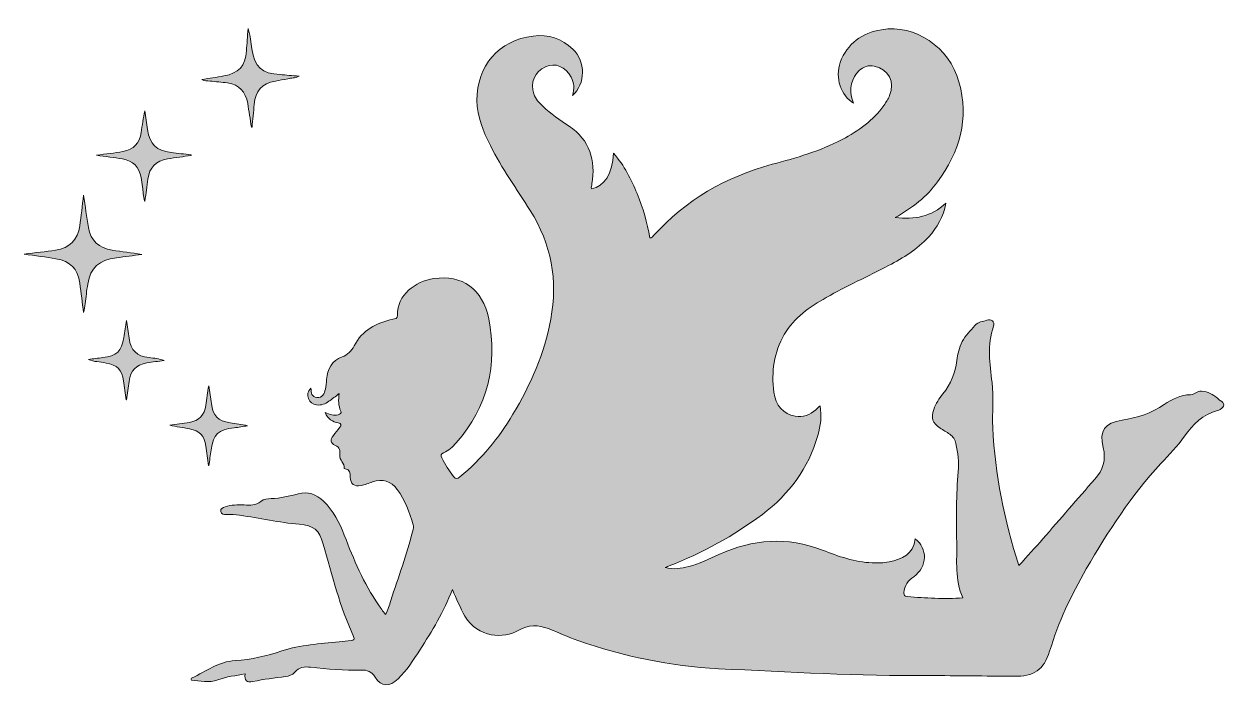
# Model space of a CAD drawing. Header units: inches. Extents: x 13 to 3566, y -2567 to -26.
# Drawn here: x 534.8 to 1005.7, y -1939.6 to -1679.5 of the extents above; entities that cross this region are included whole.
import ezdxf

# ---------------------------------------------------------------- set-up
doc = ezdxf.new("R2010")
doc.units = ezdxf.units.IN
doc.header["$MEASUREMENT"] = 0
doc.layers.add('Layer 1', color=7, linetype='Continuous')

# ---------------------------------------------------------------- blocks, each defined once
blk = doc.blocks.new('block 25')
at = {"layer": 'Layer 1', "true_color": 0xffffff}
h = blk.add_hatch(color=7, dxfattribs=at)
h.dxf.hatch_style = 2
edge = h.paths.add_edge_path()
edge.add_spline(control_points=[(924.91, -1891.95), (928.22, -1888.26), (931.3, -1884.89), (934.31, -1881.45), (941.1, -1873.67), (947.8, -1865.81), (954.65, -1858.08), (957.87, -1854.43), (959.15, -1850.61), (957.92, -1845.66), (956.29, -1839.05), (958.61, -1835.94), (965.32, -1834.9), (971.28, -1833.98), (976.85, -1832.18), (981.91, -1828.77), (984.99, -1826.7), (988.3, -1824.97), (992.24, -1824.94), (993.72, -1824.93), (994.73, -1823.45), (996.54, -1823.53), (999.12, -1823.63), (1000.94, -1824.81), (1002.72, -1826.31), (1003.08, -1826.61), (1003.34, -1826.99), (1003.81, -1827.24), (1005.7, -1828.23), (1005.68, -1829.56), (1003.8, -1830.68), (1003.49, -1830.86), (1003.16, -1831.02), (1002.82, -1831.11), (997.06, -1832.61), (993.22, -1836.52), (989.89, -1841.19), (987.13, -1845.04), (983.83, -1848.46), (980.61, -1851.92), (969, -1864.39), (959.83, -1878.58), (951.33, -1893.25), (945.38, -1903.51), (940.39, -1914.17), (936.95, -1925.56), (934.73, -1932.87), (930.75, -1935.49), (922.81, -1935.41), (911.77, -1935.3), (900.72, -1935.12), (889.68, -1935.15), (862.13, -1935.22), (834.65, -1933.76), (807.14, -1932.42), (788.1, -1931.49), (769.86, -1927.5), (751.96, -1921.38), (748.04, -1920.04), (744.31, -1918.14), (740.42, -1916.7), (736.41, -1915.22), (732.66, -1915.03), (728.54, -1917.43), (723.04, -1920.64), (712.77, -1920.51), (707.69, -1911.79), (705.82, -1908.56), (704.41, -1905.13), (702.76, -1901.36), (699.32, -1910.02), (694.81, -1917.66), (689.98, -1925.11), (687.4, -1929.08), (684.85, -1933.07), (681.45, -1936.42), (678.22, -1939.6), (674.89, -1939.54), (672.49, -1935.77), (671.04, -1933.49), (669.38, -1932.89), (666.91, -1932.95), (660.31, -1933.09), (653.73, -1932.63), (647.17, -1931.84), (644.77, -1931.55), (642.62, -1931.84), (640.93, -1933.82), (640, -1934.91), (638.64, -1935.36), (637.3, -1935.54), (633.04, -1936.09), (628.77, -1936.46), (624.57, -1937.47), (622.04, -1938.07), (621.19, -1937.05), (621.45, -1934.47), (617.86, -1935.16), (614.21, -1935.49), (610.77, -1936.79), (607.29, -1938.11), (603.84, -1937.07), (600.45, -1936.98), (600.26, -1936.44), (600.37, -1936.19), (600.66, -1936.06), (606.16, -1933.43), (611.07, -1929.6), (617.62, -1929.25), (623.84, -1928.92), (629.98, -1927.35), (635.88, -1925.43), (643.22, -1923.03), (650.78, -1922.7), (658.31, -1921.87), (659.88, -1921.7), (661.45, -1921.53), (663.02, -1921.41), (664.17, -1921.32), (664.55, -1920.94), (664.01, -1919.77), (658.61, -1908.15), (655.56, -1895.76), (652.08, -1883.5), (650.48, -1877.87), (648.5, -1876.32), (642.69, -1875.77), (634.83, -1875.02), (627.11, -1873.38), (619.32, -1872.17), (617.61, -1871.9), (615.9, -1871.79), (614.18, -1871.92), (613.16, -1871.99), (612.15, -1871.8), (611.93, -1870.74), (611.7, -1869.59), (612.8, -1869.21), (613.67, -1868.92), (616.09, -1868.11), (618.61, -1868.08), (621.11, -1868.18), (623.43, -1868.27), (625.64, -1868.36), (627.62, -1866.77), (628.76, -1865.86), (630.29, -1865.73), (631.72, -1865.67), (635.32, -1865.52), (638.81, -1864.78), (642.27, -1863.82), (646.18, -1862.74), (649.4, -1863.9), (652.23, -1866.73), (656.02, -1870.52), (658.48, -1875.07), (660.38, -1880), (664.04, -1889.5), (667.89, -1898.92), (673.76, -1907.34), (674.62, -1908.57), (675.48, -1909.79), (676.46, -1911.19), (677.6, -1909.38), (677.99, -1907.5), (678.58, -1905.72), (681.59, -1896.62), (684.84, -1887.59), (687.23, -1878.29), (687.43, -1877.51), (687.63, -1876.74), (687.39, -1875.96), (685.89, -1871.09), (684.31, -1866.26), (681.13, -1862.15), (678.51, -1858.76), (675.51, -1857.83), (671.45, -1859.16), (669.95, -1859.64), (668.47, -1860.22), (666.94, -1860.54), (664.24, -1861.1), (662.81, -1859.94), (662.73, -1857.2), (662.69, -1855.69), (662.7, -1854.26), (660.74, -1853.99), (660.61, -1853.97), (660.37, -1853.86), (660.37, -1853.81), (660.58, -1851.79), (658.33, -1850.52), (658.59, -1848.66), (658.84, -1846.84), (658.62, -1845.67), (656.87, -1844.8), (654.82, -1843.77), (654.68, -1842.68), (656.09, -1840.9), (656.93, -1839.83), (657.79, -1838.78), (658.62, -1837.7), (659.31, -1836.79), (659.23, -1836.3), (657.94, -1836), (655.79, -1835.51), (653.98, -1834.42), (652.88, -1831.95), (654.7, -1832.59), (656.26, -1833.27), (657.98, -1832.79), (658.79, -1832.56), (659.36, -1832.24), (658.96, -1831.32), (658.03, -1829.23), (658.01, -1827.04), (658.33, -1824.46), (656.82, -1825.62), (655.62, -1826.6), (654.37, -1827.49), (652.93, -1828.51), (651.35, -1829.13), (649.53, -1828.94), (647.95, -1828.77), (646.84, -1827.87), (646.32, -1826.44), (645.8, -1825.04), (645.98, -1823.65), (647.3, -1822.35), (647.33, -1824.23), (647.54, -1825.86), (649.61, -1826.01), (651.82, -1826.17), (652.56, -1824.54), (652.95, -1822.77), (653.22, -1821.52), (653.31, -1820.22), (653.42, -1818.94), (653.77, -1814.84), (655.47, -1811.58), (659.47, -1810.07), (661.69, -1809.23), (663.14, -1807.88), (664.22, -1805.78), (667.4, -1799.62), (672.92, -1796.72), (679.42, -1795.31), (680.34, -1795.11), (681.29, -1795.13), (681.24, -1793.74), (680.95, -1785.78), (688.26, -1780.42), (695.49, -1779.35), (706.5, -1777.72), (714.71, -1783.48), (716.98, -1795.09), (720.52, -1813.25), (716.7, -1829.66), (704.3, -1843.75), (702.87, -1845.38), (701.29, -1846.86), (699.29, -1847.74), (698.17, -1848.23), (698.21, -1848.76), (698.65, -1849.7), (699.85, -1852.33), (701.48, -1854.66), (703.22, -1856.96), (704.12, -1858.15), (704.72, -1857.93), (705.73, -1857.11), (714.23, -1850.27), (720.91, -1841.89), (726.47, -1832.6), (733.43, -1820.97), (738.87, -1808.72), (741.34, -1795.28), (744.13, -1780.01), (741.61, -1765.82), (733.27, -1752.65), (727.95, -1744.23), (722.16, -1736.1), (717.66, -1727.18), (714.84, -1721.58), (712.44, -1715.85), (712.37, -1709.43), (712.21, -1695.91), (721, -1685.9), (734.42, -1684.18), (740.47, -1683.4), (745.62, -1685.21), (749.95, -1689.36), (755.02, -1694.22), (755.09, -1702.93), (749.85, -1707.53), (750.72, -1704.84), (750.41, -1702.56), (749.29, -1700.36), (747.19, -1696.21), (743.11, -1694.5), (739.32, -1696.22), (735.06, -1698.15), (733.11, -1702.69), (734.7, -1706.92), (735.42, -1708.86), (736.71, -1710.37), (738.2, -1711.75), (741.37, -1714.68), (744.94, -1717.1), (748.49, -1719.51), (756.71, -1725.08), (758.95, -1732.89), (757.48, -1742.23), (757.39, -1742.85), (757.05, -1743.46), (757.36, -1744.1), (762.34, -1743.23), (765.67, -1738.02), (765.88, -1730.2), (770.33, -1735.04), (772.86, -1740.47), (775.17, -1746), (777.51, -1751.61), (779.1, -1757.46), (780.21, -1763.4), (781.07, -1763.48), (781.32, -1762.85), (781.67, -1762.47), (794.35, -1748.45), (809.97, -1739.41), (828.17, -1734.52), (837.57, -1731.99), (846.95, -1729.3), (855.65, -1724.76), (862.03, -1721.44), (867.71, -1717.28), (871.96, -1711.39), (872.83, -1710.17), (873.62, -1708.86), (874.2, -1707.48), (876.44, -1702.19), (873.84, -1697.25), (868.2, -1695.99), (865.93, -1695.49), (863.95, -1696.17), (862.26, -1697.74), (859.31, -1700.47), (858.17, -1705.23), (859.55, -1709), (859.72, -1709.45), (859.87, -1709.9), (860.08, -1710.48), (855.13, -1707.77), (852.67, -1700.46), (854.84, -1694.54), (857.6, -1687.02), (863.42, -1683), (871.04, -1681.7), (884.17, -1679.46), (897.59, -1688.56), (901.39, -1702.14), (905.46, -1716.68), (901.65, -1729.63), (892.97, -1741.42), (888.72, -1747.19), (883.23, -1751.67), (876.35, -1755.37), (884.07, -1756.25), (890.59, -1755.13), (896.22, -1749.78), (895.33, -1755.08), (892.92, -1759.33), (889.48, -1763.05), (885.03, -1767.86), (879.53, -1771.22), (873.8, -1774.23), (865.67, -1778.49), (857.31, -1782.27), (849.33, -1786.8), (842.86, -1790.47), (836.78, -1794.61), (832.91, -1801.27), (828.82, -1808.32), (827.78, -1815.96), (828.78, -1823.9), (829.46, -1829.21), (832.56, -1832.49), (837.14, -1833.33), (840.27, -1833.9), (842.93, -1832.9), (845.23, -1830.8), (845.74, -1830.33), (846.27, -1829.87), (846.96, -1829.26), (847.62, -1833.3), (847.14, -1837.16), (846.06, -1840.94), (842.4, -1853.76), (834.85, -1863.9), (824.3, -1871.86), (813.08, -1880.32), (800.81, -1886.93), (787.74, -1892.09), (787.35, -1892.25), (786.96, -1892.42), (786.16, -1892.76), (789.57, -1893.61), (792.52, -1893.12), (795.45, -1892.34), (799.55, -1891.25), (803.37, -1889.41), (807.21, -1887.66), (820.53, -1881.57), (834.04, -1880.5), (847.88, -1885.9), (854.16, -1888.34), (860.52, -1890.56), (867.35, -1890.9), (869.57, -1891.01), (871.78, -1890.94), (873.99, -1890.49), (879.11, -1889.42), (883.58, -1887.66), (884.2, -1881.46), (889.28, -1885.15), (889.03, -1892.51), (883.69, -1896.32), (881.45, -1897.92), (879.91, -1899.76), (879.81, -1902.62), (879.78, -1903.58), (880.07, -1904.07), (881.1, -1904.15), (888.32, -1904.67), (895.53, -1905.16), (902.96, -1904.63), (899.64, -1897.51), (900.68, -1890.04), (900.52, -1882.72), (900.32, -1873.48), (900.28, -1864.24), (901.12, -1855), (901.44, -1851.39), (900.92, -1847.7), (900.21, -1844.1), (899.9, -1842.53), (899.07, -1841.32), (897.79, -1840.43), (896.56, -1839.58), (895.26, -1838.82), (893.99, -1838.01), (890.95, -1836.08), (890.29, -1834.12), (891.53, -1830.7), (892.35, -1828.45), (893.55, -1826.4), (895.08, -1824.59), (898.3, -1820.79), (899.88, -1816.35), (900.57, -1811.5), (900.93, -1808.95), (901.41, -1806.37), (902.63, -1804.08), (903.9, -1801.69), (905.87, -1799.82), (907.64, -1797.79), (909.03, -1796.2), (910.7, -1796.27), (912.27, -1795.73), (914.1, -1795.1), (915.56, -1796.26), (914.93, -1798.04), (912.34, -1805.39), (913.49, -1812.79), (914.37, -1820.18), (915.08, -1826.06), (914.39, -1831.93), (914.66, -1837.8), (915.5, -1856.18), (919.1, -1874.01), (924.91, -1891.95)], knot_values=[0, 0, 0, 0, 1, 1, 1, 2, 2, 2, 3, 3, 3, 4, 4, 4, 5, 5, 5, 6, 6, 6, 7, 7, 7, 8, 8, 8, 9, 9, 9, 10, 10, 10, 11, 11, 11, 12, 12, 12, 13, 13, 13, 14, 14, 14, 15, 15, 15, 16, 16, 16, 17, 17, 17, 18, 18, 18, 19, 19, 19, 20, 20, 20, 21, 21, 21, 22, 22, 22, 23, 23, 23, 24, 24, 24, 25, 25, 25, 26, 26, 26, 27, 27, 27, 28, 28, 28, 29, 29, 29, 30, 30, 30, 31, 31, 31, 32, 32, 32, 33, 33, 33, 34, 34, 34, 35, 35, 35, 36, 36, 36, 37, 37, 37, 38, 38, 38, 39, 39, 39, 40, 40, 40, 41, 41, 41, 42, 42, 42, 43, 43, 43, 44, 44, 44, 45, 45, 45, 46, 46, 46, 47, 47, 47, 48, 48, 48, 49, 49, 49, 50, 50, 50, 51, 51, 51, 52, 52, 52, 53, 53, 53, 54, 54, 54, 55, 55, 55, 56, 56, 56, 57, 57, 57, 58, 58, 58, 59, 59, 59, 60, 60, 60, 61, 61, 61, 62, 62, 62, 63, 63, 63, 64, 64, 64, 65, 65, 65, 66, 66, 66, 67, 67, 67, 68, 68, 68, 69, 69, 69, 70, 70, 70, 71, 71, 71, 72, 72, 72, 73, 73, 73, 74, 74, 74, 75, 75, 75, 76, 76, 76, 77, 77, 77, 78, 78, 78, 79, 79, 79, 80, 80, 80, 81, 81, 81, 82, 82, 82, 83, 83, 83, 84, 84, 84, 85, 85, 85, 86, 86, 86, 87, 87, 87, 88, 88, 88, 89, 89, 89, 90, 90, 90, 91, 91, 91, 92, 92, 92, 93, 93, 93, 94, 94, 94, 95, 95, 95, 96, 96, 96, 97, 97, 97, 98, 98, 98, 99, 99, 99, 100, 100, 100, 101, 101, 101, 102, 102, 102, 103, 103, 103, 104, 104, 104, 105, 105, 105, 106, 106, 106, 107, 107, 107, 108, 108, 108, 109, 109, 109, 110, 110, 110, 111, 111, 111, 112, 112, 112, 113, 113, 113, 114, 114, 114, 115, 115, 115, 116, 116, 116, 117, 117, 117, 118, 118, 118, 119, 119, 119, 120, 120, 120, 121, 121, 121, 122, 122, 122, 123, 123, 123, 124, 124, 124, 125, 125, 125, 126, 126, 126, 127, 127, 127, 128, 128, 128, 129, 129, 129, 130, 130, 130, 131, 131, 131, 132, 132, 132, 133, 133, 133, 134, 134, 134, 135, 135, 135, 136, 136, 136, 137, 137, 137, 138, 138, 138, 139, 139, 139, 140, 140, 140, 141, 141, 141, 142, 142, 142, 143, 143, 143, 144, 144, 144, 145, 145, 145, 146, 146, 146, 147, 147, 147, 148, 148, 148, 149, 149, 149, 150, 150, 150, 151, 151, 151, 152, 152, 152, 153, 153, 153, 154, 154, 154, 155, 155, 155, 156, 156, 156, 157, 157, 157, 158, 158, 158, 159, 159, 159, 160, 160, 160, 160], degree=3, periodic=1)
edge = h.paths.add_edge_path()
edge.add_spline(control_points=[(547.29, -1771.55), (553.05, -1772.56), (555.76, -1775.36), (556.64, -1781.18), (557.22, -1784.98), (557.61, -1788.81), (558.09, -1792.62), (558.45, -1791.49), (558.61, -1790.36), (558.76, -1789.23), (559.09, -1786.67), (559.33, -1784.1), (559.77, -1781.56), (560.91, -1774.95), (564.11, -1772.06), (571, -1771.2), (574.31, -1770.79), (577.62, -1770.32), (580.93, -1769.88), (577.04, -1769.18), (573.2, -1768.79), (569.38, -1768.19), (563.98, -1767.36), (561.05, -1764.59), (560.05, -1759.26), (559.3, -1755.2), (558.82, -1751.08), (558.16, -1746.58), (557.62, -1750.9), (557.21, -1754.79), (556.63, -1758.65), (555.8, -1764.22), (552.72, -1767.33), (547.13, -1768.19), (543.24, -1768.8), (539.32, -1769.19), (534.78, -1769.76), (539.37, -1770.41), (543.35, -1770.87), (547.29, -1771.55)], knot_values=[0, 0, 0, 0, 1, 1, 1, 2, 2, 2, 3, 3, 3, 4, 4, 4, 5, 5, 5, 6, 6, 6, 7, 7, 7, 8, 8, 8, 9, 9, 9, 10, 10, 10, 11, 11, 11, 12, 12, 12, 13, 13, 13, 13], degree=3, periodic=1)
edge = h.paths.add_edge_path()
edge.add_spline(control_points=[(624.18, -1719.97), (624.47, -1716.99), (624.77, -1714), (625.06, -1711.02), (625.59, -1705.63), (628.05, -1702.89), (633.35, -1701.83), (634.96, -1701.51), (636.61, -1701.34), (638.2, -1700.95), (639.55, -1700.62), (641.05, -1700.8), (642.68, -1699.95), (639.89, -1699.72), (637.53, -1699.5), (635.18, -1699.34), (627.97, -1698.85), (625.32, -1696.38), (624.15, -1689.23), (623.73, -1686.69), (623.55, -1684.08), (622.65, -1681.29), (622.41, -1684.42), (622.22, -1687.21), (621.99, -1689.99), (621.48, -1696.01), (619.08, -1698.72), (613.16, -1699.85), (610.32, -1700.38), (607.45, -1700.77), (604.46, -1701.24), (605.57, -1701.85), (606.66, -1701.74), (607.71, -1701.85), (609.99, -1702.1), (612.29, -1702.21), (614.54, -1702.6), (619.29, -1703.41), (621.65, -1705.83), (622.48, -1710.61), (623.02, -1713.7), (623.45, -1716.81), (623.94, -1719.92), (624.02, -1719.94), (624.1, -1719.95), (624.18, -1719.97)], knot_values=[0, 0, 0, 0, 1, 1, 1, 2, 2, 2, 3, 3, 3, 4, 4, 4, 5, 5, 5, 6, 6, 6, 7, 7, 7, 8, 8, 8, 9, 9, 9, 10, 10, 10, 11, 11, 11, 12, 12, 12, 13, 13, 13, 14, 14, 14, 15, 15, 15, 15], degree=3, periodic=1)
edge = h.paths.add_edge_path()
edge.add_spline(control_points=[(600.31, -1730.81), (597.68, -1730.5), (595.06, -1730.18), (592.43, -1729.88), (586.65, -1729.21), (584.09, -1726.71), (583.26, -1720.92), (582.91, -1718.45), (582.56, -1715.99), (582.21, -1713.53), (581.47, -1716.38), (581.17, -1719.21), (580.73, -1722.02), (580.07, -1726.24), (577.8, -1728.7), (573.58, -1729.49), (570.29, -1730.11), (566.95, -1730.44), (563.17, -1730.96), (566.88, -1731.48), (570.14, -1731.88), (573.37, -1732.42), (577.61, -1733.14), (579.95, -1735.51), (580.7, -1739.73), (580.92, -1740.92), (580.94, -1742.16), (581.21, -1743.34), (581.61, -1745.08), (581.29, -1746.96), (582.17, -1749.11), (582.42, -1747.28), (582.61, -1745.94), (582.79, -1744.6), (582.98, -1743.18), (583.12, -1741.76), (583.33, -1740.34), (584.01, -1735.74), (586.46, -1733.16), (591.05, -1732.37), (594.14, -1731.84), (597.26, -1731.48), (600.37, -1731.05), (600.35, -1730.97), (600.33, -1730.89), (600.31, -1730.81)], knot_values=[0, 0, 0, 0, 1, 1, 1, 2, 2, 2, 3, 3, 3, 4, 4, 4, 5, 5, 5, 6, 6, 6, 7, 7, 7, 8, 8, 8, 9, 9, 9, 10, 10, 10, 11, 11, 11, 12, 12, 12, 13, 13, 13, 14, 14, 14, 15, 15, 15, 15], degree=3, periodic=1)
edge = h.paths.add_edge_path()
edge.add_spline(control_points=[(607.29, -1852.75), (607.56, -1850.7), (607.8, -1848.64), (608.12, -1846.6), (609.13, -1840.24), (610.83, -1838.65), (617.23, -1837.89), (618.98, -1837.68), (620.72, -1837.38), (622.46, -1837.12), (620.12, -1836.54), (617.83, -1836.37), (615.58, -1835.98), (610.8, -1835.17), (608.91, -1833.16), (608.24, -1828.4), (607.91, -1826.08), (607.59, -1823.75), (607.27, -1821.42), (606.89, -1822.71), (606.73, -1823.98), (606.58, -1825.25), (606.42, -1826.53), (606.3, -1827.82), (606.11, -1829.09), (605.53, -1832.97), (603.52, -1835.13), (599.66, -1835.82), (597.11, -1836.27), (594.52, -1836.52), (591.95, -1836.86), (594.52, -1837.52), (597.13, -1837.82), (599.7, -1838.3), (603.61, -1839.02), (605.54, -1841.09), (606.11, -1845.05), (606.47, -1847.59), (606.74, -1850.15), (607.06, -1852.7), (607.13, -1852.72), (607.21, -1852.73), (607.29, -1852.75)], knot_values=[0, 0, 0, 0, 1, 1, 1, 2, 2, 2, 3, 3, 3, 4, 4, 4, 5, 5, 5, 6, 6, 6, 7, 7, 7, 8, 8, 8, 9, 9, 9, 10, 10, 10, 11, 11, 11, 12, 12, 12, 13, 13, 13, 14, 14, 14, 14], degree=3, periodic=1)
edge = h.paths.add_edge_path()
edge.add_spline(control_points=[(575.02, -1826.9), (575.34, -1824.49), (575.65, -1822.09), (575.98, -1819.68), (576.58, -1815.34), (578.64, -1813.19), (582.95, -1812.46), (585.19, -1812.08), (587.45, -1811.79), (589.7, -1811.46), (587.73, -1810.81), (585.77, -1810.58), (583.8, -1810.35), (578.92, -1809.77), (576.65, -1807.58), (575.97, -1802.75), (575.64, -1800.42), (575.32, -1798.09), (575, -1795.76), (574.5, -1798.01), (574.25, -1800.26), (573.92, -1802.5), (573.14, -1807.79), (571.03, -1809.78), (565.68, -1810.38), (563.81, -1810.59), (561.94, -1810.84), (560.07, -1811.07), (561.19, -1811.63), (562.28, -1811.79), (563.38, -1811.95), (564.58, -1812.12), (565.79, -1812.27), (566.99, -1812.48), (571.29, -1813.2), (573.21, -1815.15), (573.84, -1819.5), (574.19, -1821.97), (574.47, -1824.45), (574.78, -1826.93), (574.86, -1826.92), (574.94, -1826.91), (575.02, -1826.9)], knot_values=[0, 0, 0, 0, 1, 1, 1, 2, 2, 2, 3, 3, 3, 4, 4, 4, 5, 5, 5, 6, 6, 6, 7, 7, 7, 8, 8, 8, 9, 9, 9, 10, 10, 10, 11, 11, 11, 12, 12, 12, 13, 13, 13, 14, 14, 14, 14], degree=3, periodic=1)
at = {"layer": 'Layer 1', "lineweight": 0}
for points, knots in [([(924.91, -1891.95), (928.22, -1888.26), (931.3, -1884.89), (934.31, -1881.45), (941.1, -1873.67), (947.8, -1865.81), (954.65, -1858.08), (957.87, -1854.43), (959.15, -1850.61), (957.92, -1845.66), (956.29, -1839.05), (958.61, -1835.94), (965.32, -1834.9), (971.28, -1833.98), (976.85, -1832.18), (981.91, -1828.77), (984.99, -1826.7), (988.3, -1824.97), (992.24, -1824.94), (993.72, -1824.93), (994.73, -1823.45), (996.54, -1823.53), (999.12, -1823.63), (1000.94, -1824.81), (1002.72, -1826.31), (1003.08, -1826.61), (1003.34, -1826.99), (1003.81, -1827.24), (1005.7, -1828.23), (1005.68, -1829.56), (1003.8, -1830.68), (1003.49, -1830.86), (1003.16, -1831.02), (1002.82, -1831.11), (997.06, -1832.61), (993.22, -1836.52), (989.89, -1841.19), (987.13, -1845.04), (983.83, -1848.46), (980.61, -1851.92), (969, -1864.39), (959.83, -1878.58), (951.33, -1893.25), (945.38, -1903.51), (940.39, -1914.17), (936.95, -1925.56), (934.73, -1932.87), (930.75, -1935.49), (922.81, -1935.41), (911.77, -1935.3), (900.72, -1935.12), (889.68, -1935.15), (862.13, -1935.22), (834.65, -1933.76), (807.14, -1932.42), (788.1, -1931.49), (769.86, -1927.5), (751.96, -1921.38), (748.04, -1920.04), (744.31, -1918.14), (740.42, -1916.7), (736.41, -1915.22), (732.66, -1915.03), (728.54, -1917.43), (723.04, -1920.64), (712.77, -1920.51), (707.69, -1911.79), (705.82, -1908.56), (704.41, -1905.13), (702.76, -1901.36), (699.32, -1910.02), (694.81, -1917.66), (689.98, -1925.11), (687.4, -1929.08), (684.85, -1933.07), (681.45, -1936.42), (678.22, -1939.6), (674.89, -1939.54), (672.49, -1935.77), (671.04, -1933.49), (669.38, -1932.89), (666.91, -1932.95), (660.31, -1933.09), (653.73, -1932.63), (647.17, -1931.84), (644.77, -1931.55), (642.62, -1931.84), (640.93, -1933.82), (640, -1934.91), (638.64, -1935.36), (637.3, -1935.54), (633.04, -1936.09), (628.77, -1936.46), (624.57, -1937.47), (622.04, -1938.07), (621.19, -1937.05), (621.45, -1934.47), (617.86, -1935.16), (614.21, -1935.49), (610.77, -1936.79), (607.29, -1938.11), (603.84, -1937.07), (600.45, -1936.98), (600.26, -1936.44), (600.37, -1936.19), (600.66, -1936.06), (606.16, -1933.43), (611.07, -1929.6), (617.62, -1929.25), (623.84, -1928.92), (629.98, -1927.35), (635.88, -1925.43), (643.22, -1923.03), (650.78, -1922.7), (658.31, -1921.87), (659.88, -1921.7), (661.45, -1921.53), (663.02, -1921.41), (664.17, -1921.32), (664.55, -1920.94), (664.01, -1919.77), (658.61, -1908.15), (655.56, -1895.76), (652.08, -1883.5), (650.48, -1877.87), (648.5, -1876.32), (642.69, -1875.77), (634.83, -1875.02), (627.11, -1873.38), (619.32, -1872.17), (617.61, -1871.9), (615.9, -1871.79), (614.18, -1871.92), (613.16, -1871.99), (612.15, -1871.8), (611.93, -1870.74), (611.7, -1869.59), (612.8, -1869.21), (613.67, -1868.92), (616.09, -1868.11), (618.61, -1868.08), (621.11, -1868.18), (623.43, -1868.27), (625.64, -1868.36), (627.62, -1866.77), (628.76, -1865.86), (630.29, -1865.73), (631.72, -1865.67), (635.32, -1865.52), (638.81, -1864.78), (642.27, -1863.82), (646.18, -1862.74), (649.4, -1863.9), (652.23, -1866.73), (656.02, -1870.52), (658.48, -1875.07), (660.38, -1880), (664.04, -1889.5), (667.89, -1898.92), (673.76, -1907.34), (674.62, -1908.57), (675.48, -1909.79), (676.46, -1911.19), (677.6, -1909.38), (677.99, -1907.5), (678.58, -1905.72), (681.59, -1896.62), (684.84, -1887.59), (687.23, -1878.29), (687.43, -1877.51), (687.63, -1876.74), (687.39, -1875.96), (685.89, -1871.09), (684.31, -1866.26), (681.13, -1862.15), (678.51, -1858.76), (675.51, -1857.83), (671.45, -1859.16), (669.95, -1859.64), (668.47, -1860.22), (666.94, -1860.54), (664.24, -1861.1), (662.81, -1859.94), (662.73, -1857.2), (662.69, -1855.69), (662.7, -1854.26), (660.74, -1853.99), (660.61, -1853.97), (660.37, -1853.86), (660.37, -1853.81), (660.58, -1851.79), (658.33, -1850.52), (658.59, -1848.66), (658.84, -1846.84), (658.62, -1845.67), (656.87, -1844.8), (654.82, -1843.77), (654.68, -1842.68), (656.09, -1840.9), (656.93, -1839.83), (657.79, -1838.78), (658.62, -1837.7), (659.31, -1836.79), (659.23, -1836.3), (657.94, -1836), (655.79, -1835.51), (653.98, -1834.42), (652.88, -1831.95), (654.7, -1832.59), (656.26, -1833.27), (657.98, -1832.79), (658.79, -1832.56), (659.36, -1832.24), (658.96, -1831.32), (658.03, -1829.23), (658.01, -1827.04), (658.33, -1824.46), (656.82, -1825.62), (655.62, -1826.6), (654.37, -1827.49), (652.93, -1828.51), (651.35, -1829.13), (649.53, -1828.94), (647.95, -1828.77), (646.84, -1827.87), (646.32, -1826.44), (645.8, -1825.04), (645.98, -1823.65), (647.3, -1822.35), (647.33, -1824.23), (647.54, -1825.86), (649.61, -1826.01), (651.82, -1826.17), (652.56, -1824.54), (652.95, -1822.77), (653.22, -1821.52), (653.31, -1820.22), (653.42, -1818.94), (653.77, -1814.84), (655.47, -1811.58), (659.47, -1810.07), (661.69, -1809.23), (663.14, -1807.88), (664.22, -1805.78), (667.4, -1799.62), (672.92, -1796.72), (679.42, -1795.31), (680.34, -1795.11), (681.29, -1795.13), (681.24, -1793.74), (680.95, -1785.78), (688.26, -1780.42), (695.49, -1779.35), (706.5, -1777.72), (714.71, -1783.48), (716.98, -1795.09), (720.52, -1813.25), (716.7, -1829.66), (704.3, -1843.75), (702.87, -1845.38), (701.29, -1846.86), (699.29, -1847.74), (698.17, -1848.23), (698.21, -1848.76), (698.65, -1849.7), (699.85, -1852.33), (701.48, -1854.66), (703.22, -1856.96), (704.12, -1858.15), (704.72, -1857.93), (705.73, -1857.11), (714.23, -1850.27), (720.91, -1841.89), (726.47, -1832.6), (733.43, -1820.97), (738.87, -1808.72), (741.34, -1795.28), (744.13, -1780.01), (741.61, -1765.82), (733.27, -1752.65), (727.95, -1744.23), (722.16, -1736.1), (717.66, -1727.18), (714.84, -1721.58), (712.44, -1715.85), (712.37, -1709.43), (712.21, -1695.91), (721, -1685.9), (734.42, -1684.18), (740.47, -1683.4), (745.62, -1685.21), (749.95, -1689.36), (755.02, -1694.22), (755.09, -1702.93), (749.85, -1707.53), (750.72, -1704.84), (750.41, -1702.56), (749.29, -1700.36), (747.19, -1696.21), (743.11, -1694.5), (739.32, -1696.22), (735.06, -1698.15), (733.11, -1702.69), (734.7, -1706.92), (735.42, -1708.86), (736.71, -1710.37), (738.2, -1711.75), (741.37, -1714.68), (744.94, -1717.1), (748.49, -1719.51), (756.71, -1725.08), (758.95, -1732.89), (757.48, -1742.23), (757.39, -1742.85), (757.05, -1743.46), (757.36, -1744.1), (762.34, -1743.23), (765.67, -1738.02), (765.88, -1730.2), (770.33, -1735.04), (772.86, -1740.47), (775.17, -1746), (777.51, -1751.61), (779.1, -1757.46), (780.21, -1763.4), (781.07, -1763.48), (781.32, -1762.85), (781.67, -1762.47), (794.35, -1748.45), (809.97, -1739.41), (828.17, -1734.52), (837.57, -1731.99), (846.95, -1729.3), (855.65, -1724.76), (862.03, -1721.44), (867.71, -1717.28), (871.96, -1711.39), (872.83, -1710.17), (873.62, -1708.86), (874.2, -1707.48), (876.44, -1702.19), (873.84, -1697.25), (868.2, -1695.99), (865.93, -1695.49), (863.95, -1696.17), (862.26, -1697.74), (859.31, -1700.47), (858.17, -1705.23), (859.55, -1709), (859.72, -1709.45), (859.87, -1709.9), (860.08, -1710.48), (855.13, -1707.77), (852.67, -1700.46), (854.84, -1694.54), (857.6, -1687.02), (863.42, -1683), (871.04, -1681.7), (884.17, -1679.46), (897.59, -1688.56), (901.39, -1702.14), (905.46, -1716.68), (901.65, -1729.63), (892.97, -1741.42), (888.72, -1747.19), (883.23, -1751.67), (876.35, -1755.37), (884.07, -1756.25), (890.59, -1755.13), (896.22, -1749.78), (895.33, -1755.08), (892.92, -1759.33), (889.48, -1763.05), (885.03, -1767.86), (879.53, -1771.22), (873.8, -1774.23), (865.67, -1778.49), (857.31, -1782.27), (849.33, -1786.8), (842.86, -1790.47), (836.78, -1794.61), (832.91, -1801.27), (828.82, -1808.32), (827.78, -1815.96), (828.78, -1823.9), (829.46, -1829.21), (832.56, -1832.49), (837.14, -1833.33), (840.27, -1833.9), (842.93, -1832.9), (845.23, -1830.8), (845.74, -1830.33), (846.27, -1829.87), (846.96, -1829.26), (847.62, -1833.3), (847.14, -1837.16), (846.06, -1840.94), (842.4, -1853.76), (834.85, -1863.9), (824.3, -1871.86), (813.08, -1880.32), (800.81, -1886.93), (787.74, -1892.09), (787.35, -1892.25), (786.96, -1892.42), (786.16, -1892.76), (789.57, -1893.61), (792.52, -1893.12), (795.45, -1892.34), (799.55, -1891.25), (803.37, -1889.41), (807.21, -1887.66), (820.53, -1881.57), (834.04, -1880.5), (847.88, -1885.9), (854.16, -1888.34), (860.52, -1890.56), (867.35, -1890.9), (869.57, -1891.01), (871.78, -1890.94), (873.99, -1890.49), (879.11, -1889.42), (883.58, -1887.66), (884.2, -1881.46), (889.28, -1885.15), (889.03, -1892.51), (883.69, -1896.32), (881.45, -1897.92), (879.91, -1899.76), (879.81, -1902.62), (879.78, -1903.58), (880.07, -1904.07), (881.1, -1904.15), (888.32, -1904.67), (895.53, -1905.16), (902.96, -1904.63), (899.64, -1897.51), (900.68, -1890.04), (900.52, -1882.72), (900.32, -1873.48), (900.28, -1864.24), (901.12, -1855), (901.44, -1851.39), (900.92, -1847.7), (900.21, -1844.1), (899.9, -1842.53), (899.07, -1841.32), (897.79, -1840.43), (896.56, -1839.58), (895.26, -1838.82), (893.99, -1838.01), (890.95, -1836.08), (890.29, -1834.12), (891.53, -1830.7), (892.35, -1828.45), (893.55, -1826.4), (895.08, -1824.59), (898.3, -1820.79), (899.88, -1816.35), (900.57, -1811.5), (900.93, -1808.95), (901.41, -1806.37), (902.63, -1804.08), (903.9, -1801.69), (905.87, -1799.82), (907.64, -1797.79), (909.03, -1796.2), (910.7, -1796.27), (912.27, -1795.73), (914.1, -1795.1), (915.56, -1796.26), (914.93, -1798.04), (912.34, -1805.39), (913.49, -1812.79), (914.37, -1820.18), (915.08, -1826.06), (914.39, -1831.93), (914.66, -1837.8), (915.5, -1856.18), (919.1, -1874.01), (924.91, -1891.95)], [0, 0, 0, 0, 1, 1, 1, 2, 2, 2, 3, 3, 3, 4, 4, 4, 5, 5, 5, 6, 6, 6, 7, 7, 7, 8, 8, 8, 9, 9, 9, 10, 10, 10, 11, 11, 11, 12, 12, 12, 13, 13, 13, 14, 14, 14, 15, 15, 15, 16, 16, 16, 17, 17, 17, 18, 18, 18, 19, 19, 19, 20, 20, 20, 21, 21, 21, 22, 22, 22, 23, 23, 23, 24, 24, 24, 25, 25, 25, 26, 26, 26, 27, 27, 27, 28, 28, 28, 29, 29, 29, 30, 30, 30, 31, 31, 31, 32, 32, 32, 33, 33, 33, 34, 34, 34, 35, 35, 35, 36, 36, 36, 37, 37, 37, 38, 38, 38, 39, 39, 39, 40, 40, 40, 41, 41, 41, 42, 42, 42, 43, 43, 43, 44, 44, 44, 45, 45, 45, 46, 46, 46, 47, 47, 47, 48, 48, 48, 49, 49, 49, 50, 50, 50, 51, 51, 51, 52, 52, 52, 53, 53, 53, 54, 54, 54, 55, 55, 55, 56, 56, 56, 57, 57, 57, 58, 58, 58, 59, 59, 59, 60, 60, 60, 61, 61, 61, 62, 62, 62, 63, 63, 63, 64, 64, 64, 65, 65, 65, 66, 66, 66, 67, 67, 67, 68, 68, 68, 69, 69, 69, 70, 70, 70, 71, 71, 71, 72, 72, 72, 73, 73, 73, 74, 74, 74, 75, 75, 75, 76, 76, 76, 77, 77, 77, 78, 78, 78, 79, 79, 79, 80, 80, 80, 81, 81, 81, 82, 82, 82, 83, 83, 83, 84, 84, 84, 85, 85, 85, 86, 86, 86, 87, 87, 87, 88, 88, 88, 89, 89, 89, 90, 90, 90, 91, 91, 91, 92, 92, 92, 93, 93, 93, 94, 94, 94, 95, 95, 95, 96, 96, 96, 97, 97, 97, 98, 98, 98, 99, 99, 99, 100, 100, 100, 101, 101, 101, 102, 102, 102, 103, 103, 103, 104, 104, 104, 105, 105, 105, 106, 106, 106, 107, 107, 107, 108, 108, 108, 109, 109, 109, 110, 110, 110, 111, 111, 111, 112, 112, 112, 113, 113, 113, 114, 114, 114, 115, 115, 115, 116, 116, 116, 117, 117, 117, 118, 118, 118, 119, 119, 119, 120, 120, 120, 121, 121, 121, 122, 122, 122, 123, 123, 123, 124, 124, 124, 125, 125, 125, 126, 126, 126, 127, 127, 127, 128, 128, 128, 129, 129, 129, 130, 130, 130, 131, 131, 131, 132, 132, 132, 133, 133, 133, 134, 134, 134, 135, 135, 135, 136, 136, 136, 137, 137, 137, 138, 138, 138, 139, 139, 139, 140, 140, 140, 141, 141, 141, 142, 142, 142, 143, 143, 143, 144, 144, 144, 145, 145, 145, 146, 146, 146, 147, 147, 147, 148, 148, 148, 149, 149, 149, 150, 150, 150, 151, 151, 151, 152, 152, 152, 153, 153, 153, 154, 154, 154, 155, 155, 155, 156, 156, 156, 157, 157, 157, 158, 158, 158, 159, 159, 159, 160, 160, 160, 160]), ([(624.18, -1719.97), (624.47, -1716.99), (624.77, -1714), (625.06, -1711.02), (625.59, -1705.63), (628.05, -1702.89), (633.35, -1701.83), (634.96, -1701.51), (636.61, -1701.34), (638.2, -1700.95), (639.55, -1700.62), (641.05, -1700.8), (642.68, -1699.95), (639.89, -1699.72), (637.53, -1699.5), (635.18, -1699.34), (627.97, -1698.85), (625.32, -1696.38), (624.15, -1689.23), (623.73, -1686.69), (623.55, -1684.08), (622.65, -1681.29), (622.41, -1684.42), (622.22, -1687.21), (621.99, -1689.99), (621.48, -1696.01), (619.08, -1698.72), (613.16, -1699.85), (610.32, -1700.38), (607.45, -1700.77), (604.46, -1701.24), (605.57, -1701.85), (606.66, -1701.74), (607.71, -1701.85), (609.99, -1702.1), (612.29, -1702.21), (614.54, -1702.6), (619.29, -1703.41), (621.65, -1705.83), (622.48, -1710.61), (623.02, -1713.7), (623.45, -1716.81), (623.94, -1719.92), (624.02, -1719.94), (624.1, -1719.95), (624.18, -1719.97)], [0, 0, 0, 0, 1, 1, 1, 2, 2, 2, 3, 3, 3, 4, 4, 4, 5, 5, 5, 6, 6, 6, 7, 7, 7, 8, 8, 8, 9, 9, 9, 10, 10, 10, 11, 11, 11, 12, 12, 12, 13, 13, 13, 14, 14, 14, 15, 15, 15, 15]), ([(600.31, -1730.81), (597.68, -1730.5), (595.06, -1730.18), (592.43, -1729.88), (586.65, -1729.21), (584.09, -1726.71), (583.26, -1720.92), (582.91, -1718.45), (582.56, -1715.99), (582.21, -1713.53), (581.47, -1716.38), (581.17, -1719.21), (580.73, -1722.02), (580.07, -1726.24), (577.8, -1728.7), (573.58, -1729.49), (570.29, -1730.11), (566.95, -1730.44), (563.17, -1730.96), (566.88, -1731.48), (570.14, -1731.88), (573.37, -1732.42), (577.61, -1733.14), (579.95, -1735.51), (580.7, -1739.73), (580.92, -1740.92), (580.94, -1742.16), (581.21, -1743.34), (581.61, -1745.08), (581.29, -1746.96), (582.17, -1749.11), (582.42, -1747.28), (582.61, -1745.94), (582.79, -1744.6), (582.98, -1743.18), (583.12, -1741.76), (583.33, -1740.34), (584.01, -1735.74), (586.46, -1733.16), (591.05, -1732.37), (594.14, -1731.84), (597.26, -1731.48), (600.37, -1731.05), (600.35, -1730.97), (600.33, -1730.89), (600.31, -1730.81)], [0, 0, 0, 0, 1, 1, 1, 2, 2, 2, 3, 3, 3, 4, 4, 4, 5, 5, 5, 6, 6, 6, 7, 7, 7, 8, 8, 8, 9, 9, 9, 10, 10, 10, 11, 11, 11, 12, 12, 12, 13, 13, 13, 14, 14, 14, 15, 15, 15, 15]), ([(547.29, -1771.55), (553.05, -1772.56), (555.76, -1775.36), (556.64, -1781.18), (557.22, -1784.98), (557.61, -1788.81), (558.09, -1792.62), (558.45, -1791.49), (558.61, -1790.36), (558.76, -1789.23), (559.09, -1786.67), (559.33, -1784.1), (559.77, -1781.56), (560.91, -1774.95), (564.11, -1772.06), (571, -1771.2), (574.31, -1770.79), (577.62, -1770.32), (580.93, -1769.88), (577.04, -1769.18), (573.2, -1768.79), (569.38, -1768.19), (563.98, -1767.36), (561.05, -1764.59), (560.05, -1759.26), (559.3, -1755.2), (558.82, -1751.08), (558.16, -1746.58), (557.62, -1750.9), (557.21, -1754.79), (556.63, -1758.65), (555.8, -1764.22), (552.72, -1767.33), (547.13, -1768.19), (543.24, -1768.8), (539.32, -1769.19), (534.78, -1769.76), (539.37, -1770.41), (543.35, -1770.87), (547.29, -1771.55)], [0, 0, 0, 0, 1, 1, 1, 2, 2, 2, 3, 3, 3, 4, 4, 4, 5, 5, 5, 6, 6, 6, 7, 7, 7, 8, 8, 8, 9, 9, 9, 10, 10, 10, 11, 11, 11, 12, 12, 12, 13, 13, 13, 13]), ([(575.02, -1826.9), (575.34, -1824.49), (575.65, -1822.09), (575.98, -1819.68), (576.58, -1815.34), (578.64, -1813.19), (582.95, -1812.46), (585.19, -1812.08), (587.45, -1811.79), (589.7, -1811.46), (587.73, -1810.81), (585.77, -1810.58), (583.8, -1810.35), (578.92, -1809.77), (576.65, -1807.58), (575.97, -1802.75), (575.64, -1800.42), (575.32, -1798.09), (575, -1795.76), (574.5, -1798.01), (574.25, -1800.26), (573.92, -1802.5), (573.14, -1807.79), (571.03, -1809.78), (565.68, -1810.38), (563.81, -1810.59), (561.94, -1810.84), (560.07, -1811.07), (561.19, -1811.63), (562.28, -1811.79), (563.38, -1811.95), (564.58, -1812.12), (565.79, -1812.27), (566.99, -1812.48), (571.29, -1813.2), (573.21, -1815.15), (573.84, -1819.5), (574.19, -1821.97), (574.47, -1824.45), (574.78, -1826.93), (574.86, -1826.92), (574.94, -1826.91), (575.02, -1826.9)], [0, 0, 0, 0, 1, 1, 1, 2, 2, 2, 3, 3, 3, 4, 4, 4, 5, 5, 5, 6, 6, 6, 7, 7, 7, 8, 8, 8, 9, 9, 9, 10, 10, 10, 11, 11, 11, 12, 12, 12, 13, 13, 13, 14, 14, 14, 14]), ([(607.29, -1852.75), (607.56, -1850.7), (607.8, -1848.64), (608.12, -1846.6), (609.13, -1840.24), (610.83, -1838.65), (617.23, -1837.89), (618.98, -1837.68), (620.72, -1837.38), (622.46, -1837.12), (620.12, -1836.54), (617.83, -1836.37), (615.58, -1835.98), (610.8, -1835.17), (608.91, -1833.16), (608.24, -1828.4), (607.91, -1826.08), (607.59, -1823.75), (607.27, -1821.42), (606.89, -1822.71), (606.73, -1823.98), (606.58, -1825.25), (606.42, -1826.53), (606.3, -1827.82), (606.11, -1829.09), (605.53, -1832.97), (603.52, -1835.13), (599.66, -1835.82), (597.11, -1836.27), (594.52, -1836.52), (591.95, -1836.86), (594.52, -1837.52), (597.13, -1837.82), (599.7, -1838.3), (603.61, -1839.02), (605.54, -1841.09), (606.11, -1845.05), (606.47, -1847.59), (606.74, -1850.15), (607.06, -1852.7), (607.13, -1852.72), (607.21, -1852.73), (607.29, -1852.75)], [0, 0, 0, 0, 1, 1, 1, 2, 2, 2, 3, 3, 3, 4, 4, 4, 5, 5, 5, 6, 6, 6, 7, 7, 7, 8, 8, 8, 9, 9, 9, 10, 10, 10, 11, 11, 11, 12, 12, 12, 13, 13, 13, 14, 14, 14, 14])]:
    blk.add_open_spline(points, degree=3, knots=knots, dxfattribs=at)

msp = doc.modelspace()

# ---------------------------------------------------------------- block references
at = {"layer": 'Layer 1'}
msp.add_blockref('block 25', (0, 0), dxfattribs=at)

doc.saveas('drawing.dxf')
